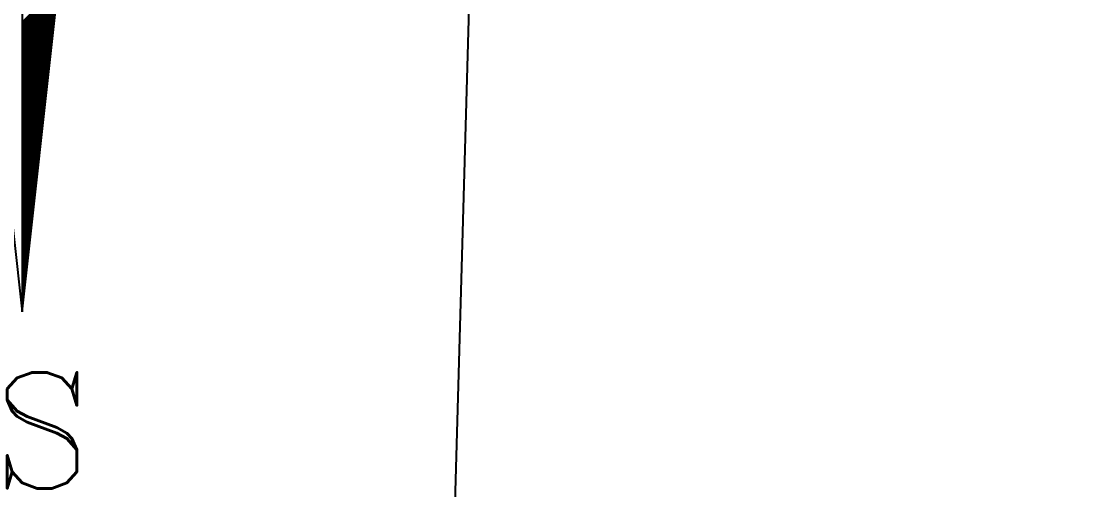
# Model space of a CAD drawing. Extents: x -178 to 82, y -263 to -69.
# Drawn here: x -140.928 to -136.849, y -102.635 to -100.86 of the extents above; entities that cross this region are included whole.
import ezdxf

# ---------------------------------------------------------------- set-up
doc = ezdxf.new("R2010")
doc.units = 0
doc.layers.get('0').update_dxf_attribs({"linetype": 'CONTINUOUS'})
doc.layers.add('2', color=7, linetype='CONTINUOUS')
doc.layers.add('COORDENADAS', color=1, linetype='CONTINUOUS')
doc.styles.add('1', font='ARIAL.TTF')
doc.styles.add('ROMANC', font='romanc', dxfattribs={"height": 0.05})
doc.dimstyles.get("Standard").update_dxf_attribs({"dimscale": 0, "dimtxt": 3, "dimasz": 2, "dimexe": 1.25, "dimexo": 0.625, "dimtad": 1, "dimdec": 4, "dimtxsty": '1', "dimcen": 2.5, "dimclrd": 2, "dimclre": 2, "dimazin": 3, "dimtfac": 1, "dimtdec": 4, "dimtmove": 0, "dimatfit": 3, "dimtolj": 1, "dimtzin": 0})

# ---------------------------------------------------------------- blocks, each defined once
blk = doc.blocks.new('*X3')
at = {"color": 0}
for p, q in [((66.185, -18.827), (67.077, -17.935)), ((66.185, -18.844), (67.075, -17.955)), ((66.185, -18.862), (67.073, -17.975)), ((66.185, -18.88), (67.071, -17.994)), ((66.185, -18.897), (67.068, -18.014)), ((66.185, -18.915), (67.066, -18.034)), ((66.185, -18.933), (67.064, -18.054)), ((66.185, -18.95), (67.062, -18.074)), ((66.185, -18.968), (67.06, -18.094)), ((66.185, -18.986), (67.057, -18.114)), ((66.185, -19.004), (67.055, -18.134)), ((66.185, -19.021), (67.053, -18.153)), ((66.185, -19.039), (67.051, -18.173)), ((66.185, -19.057), (67.048, -18.193)), ((66.185, -19.074), (67.046, -18.213)), ((66.185, -19.092), (67.044, -18.233)), ((66.185, -19.11), (67.042, -18.253)), ((66.185, -19.127), (67.04, -18.273)), ((66.185, -19.145), (67.037, -18.293)), ((66.185, -19.163), (67.035, -18.313)), ((66.185, -19.18), (67.033, -18.332)), ((66.185, -19.198), (67.031, -18.352)), ((66.185, -19.216), (67.029, -18.372)), ((66.185, -19.233), (67.026, -18.392)), ((66.185, -19.251), (67.024, -18.412)), ((66.185, -19.269), (67.022, -18.432)), ((66.185, -19.286), (67.02, -18.452)), ((66.185, -19.304), (67.018, -18.472)), ((66.185, -19.322), (67.015, -18.492)), ((66.185, -19.339), (67.013, -18.511)), ((66.185, -19.357), (67.011, -18.531)), ((66.185, -19.375), (67.009, -18.551)), ((66.185, -19.392), (67.006, -18.571)), ((66.185, -19.41), (67.004, -18.591)), ((66.185, -19.428), (67.002, -18.611)), ((66.185, -19.445), (67, -18.631)), ((66.185, -19.463), (66.998, -18.651)), ((66.185, -19.481), (66.995, -18.671)), ((66.185, -19.498), (66.993, -18.69)), ((66.185, -19.516), (66.991, -18.71)), ((66.185, -19.534), (66.989, -18.73)), ((66.185, -19.552), (66.987, -18.75)), ((66.185, -19.569), (66.984, -18.77)), ((66.185, -19.587), (66.982, -18.79)), ((66.185, -19.605), (66.98, -18.81)), ((66.185, -19.622), (66.978, -18.83)), ((66.185, -19.64), (66.976, -18.85)), ((66.185, -19.658), (66.973, -18.869)), ((66.185, -19.675), (66.971, -18.889)), ((66.185, -19.693), (66.969, -18.909)), ((66.185, -19.711), (66.967, -18.929)), ((66.185, -19.728), (66.964, -18.949)), ((66.185, -19.746), (66.962, -18.969)), ((66.185, -19.764), (66.96, -18.989)), ((66.185, -19.781), (66.958, -19.009)), ((66.185, -19.799), (66.956, -19.029)), ((66.185, -19.817), (66.953, -19.048)), ((66.185, -19.834), (66.951, -19.068)), ((66.185, -19.852), (66.949, -19.088)), ((66.185, -19.87), (66.947, -19.108)), ((66.185, -19.887), (66.945, -19.128)), ((66.185, -19.905), (66.942, -19.148)), ((66.185, -19.923), (66.94, -19.168)), ((66.185, -19.94), (66.938, -19.188)), ((66.185, -19.958), (66.936, -19.208)), ((66.185, -19.976), (66.934, -19.227)), ((66.185, -19.993), (66.931, -19.247)), ((66.185, -20.011), (66.929, -19.267)), ((66.185, -20.029), (66.927, -19.287)), ((66.185, -20.047), (66.925, -19.307)), ((66.185, -20.064), (66.923, -19.327)), ((66.185, -20.082), (66.92, -19.347)), ((66.185, -20.1), (66.918, -19.367)), ((66.185, -20.117), (66.916, -19.387)), ((66.185, -20.135), (66.914, -19.406)), ((66.185, -20.153), (66.911, -19.426)), ((66.185, -20.17), (66.909, -19.446)), ((66.185, -20.188), (66.907, -19.466)), ((66.185, -20.206), (66.905, -19.486)), ((66.185, -20.223), (66.903, -19.506)), ((66.185, -20.241), (66.9, -19.526)), ((66.185, -20.259), (66.898, -19.546)), ((66.185, -20.276), (66.896, -19.565)), ((66.185, -20.294), (66.894, -19.585)), ((66.185, -20.312), (66.892, -19.605)), ((66.185, -20.329), (66.889, -19.625)), ((66.185, -20.347), (66.887, -19.645)), ((66.185, -20.365), (66.885, -19.665)), ((66.185, -20.382), (66.883, -19.685)), ((66.185, -20.4), (66.881, -19.705)), ((66.185, -20.418), (66.878, -19.725)), ((66.185, -20.435), (66.876, -19.744)), ((66.185, -20.453), (66.874, -19.764)), ((66.185, -20.471), (66.872, -19.784)), ((66.185, -20.488), (66.869, -19.804)), ((66.185, -20.506), (66.867, -19.824)), ((66.185, -20.524), (66.865, -19.844)), ((66.185, -20.541), (66.863, -19.864)), ((66.185, -20.559), (66.861, -19.884)), ((66.185, -20.577), (66.858, -19.904)), ((66.185, -20.595), (66.856, -19.923)), ((66.185, -20.612), (66.854, -19.943)), ((66.185, -20.63), (66.852, -19.963)), ((66.185, -20.648), (66.85, -19.983)), ((66.185, -20.665), (66.847, -20.003)), ((66.185, -20.683), (66.845, -20.023)), ((66.185, -20.701), (66.843, -20.043)), ((66.185, -20.718), (66.841, -20.063)), ((66.185, -20.736), (66.839, -20.083)), ((66.185, -20.754), (66.836, -20.102)), ((66.185, -20.771), (66.834, -20.122)), ((66.185, -20.789), (66.832, -20.142)), ((66.185, -20.807), (66.83, -20.162)), ((66.185, -20.824), (66.827, -20.182)), ((66.185, -20.842), (66.825, -20.202)), ((66.185, -20.86), (66.823, -20.222)), ((66.185, -20.877), (66.821, -20.242)), ((66.185, -20.895), (66.819, -20.262)), ((66.185, -20.913), (66.816, -20.281)), ((66.185, -20.93), (66.814, -20.301)), ((66.185, -20.948), (66.812, -20.321)), ((66.185, -20.966), (66.81, -20.341)), ((66.185, -20.983), (66.808, -20.361)), ((66.185, -21.001), (66.805, -20.381)), ((66.185, -21.019), (66.803, -20.401)), ((66.185, -21.036), (66.801, -20.421)), ((66.185, -21.054), (66.799, -20.441)), ((66.185, -21.072), (66.797, -20.46)), ((66.185, -21.089), (66.794, -20.48)), ((66.185, -21.107), (66.792, -20.5)), ((66.185, -21.125), (66.79, -20.52)), ((66.185, -21.143), (66.788, -20.54)), ((66.185, -21.16), (66.786, -20.56)), ((66.185, -21.178), (66.783, -20.58)), ((66.185, -21.196), (66.781, -20.6)), ((66.185, -21.213), (66.779, -20.62)), ((66.185, -21.231), (66.777, -20.639)), ((66.185, -21.249), (66.774, -20.659)), ((66.185, -21.266), (66.772, -20.679)), ((66.185, -21.284), (66.77, -20.699)), ((66.185, -21.302), (66.768, -20.719)), ((66.185, -21.319), (66.766, -20.739)), ((66.185, -21.337), (66.763, -20.759)), ((66.185, -21.355), (66.761, -20.779)), ((66.185, -21.372), (66.759, -20.799)), ((66.185, -21.39), (66.757, -20.818)), ((66.185, -21.408), (66.755, -20.838)), ((66.185, -21.425), (66.752, -20.858)), ((66.185, -21.443), (66.75, -20.878)), ((66.185, -21.461), (66.748, -20.898)), ((66.185, -21.478), (66.746, -20.918)), ((66.185, -21.496), (66.744, -20.938)), ((66.185, -21.514), (66.741, -20.958)), ((66.185, -21.531), (66.739, -20.977)), ((66.185, -21.549), (66.737, -20.997)), ((66.185, -21.567), (66.735, -21.017)), ((66.185, -21.584), (66.732, -21.037)), ((66.185, -21.602), (66.73, -21.057)), ((66.185, -21.62), (66.728, -21.077)), ((66.185, -21.637), (66.726, -21.097)), ((66.185, -21.655), (66.724, -21.117)), ((66.185, -21.673), (66.721, -21.137)), ((66.185, -21.691), (66.719, -21.156)), ((66.185, -21.708), (66.717, -21.176)), ((66.185, -21.726), (66.715, -21.196)), ((66.185, -21.744), (66.713, -21.216)), ((66.185, -21.761), (66.71, -21.236)), ((66.185, -21.779), (66.708, -21.256)), ((66.185, -21.797), (66.706, -21.276)), ((66.185, -21.814), (66.704, -21.296)), ((66.185, -21.832), (66.702, -21.316)), ((66.185, -21.85), (66.699, -21.335)), ((66.185, -21.867), (66.697, -21.355)), ((66.185, -21.885), (66.695, -21.375)), ((66.185, -21.903), (66.693, -21.395)), ((66.185, -21.92), (66.69, -21.415)), ((66.185, -21.938), (66.688, -21.435)), ((66.185, -21.956), (66.686, -21.455)), ((66.185, -21.973), (66.684, -21.475)), ((66.185, -21.991), (66.682, -21.495)), ((66.185, -22.009), (66.679, -21.514)), ((66.185, -22.026), (66.677, -21.534)), ((66.185, -22.044), (66.675, -21.554)), ((66.185, -22.062), (66.673, -21.574)), ((66.185, -22.079), (66.671, -21.594)), ((66.185, -22.097), (66.668, -21.614)), ((66.185, -22.115), (66.666, -21.634)), ((66.185, -22.132), (66.664, -21.654)), ((66.185, -22.15), (66.662, -21.674)), ((66.185, -22.168), (66.66, -21.693)), ((66.185, -22.185), (66.657, -21.713)), ((66.185, -22.203), (66.655, -21.733)), ((66.185, -22.221), (66.653, -21.753)), ((66.185, -22.239), (66.651, -21.773)), ((66.185, -22.256), (66.648, -21.793)), ((66.185, -22.274), (66.646, -21.813)), ((66.185, -22.292), (66.644, -21.833)), ((66.185, -22.309), (66.642, -21.853)), ((66.185, -22.327), (66.64, -21.872)), ((66.185, -22.345), (66.637, -21.892)), ((66.185, -22.362), (66.635, -21.912)), ((66.185, -22.38), (66.633, -21.932)), ((66.185, -22.398), (66.631, -21.952)), ((66.185, -22.415), (66.629, -21.972)), ((66.185, -22.433), (66.626, -21.992)), ((66.185, -22.451), (66.624, -22.012)), ((66.185, -22.468), (66.622, -22.032)), ((66.185, -22.486), (66.62, -22.051)), ((66.185, -22.504), (66.618, -22.071)), ((66.185, -22.521), (66.615, -22.091)), ((66.185, -22.539), (66.613, -22.111)), ((66.185, -22.557), (66.611, -22.131)), ((66.185, -22.574), (66.609, -22.151)), ((66.185, -22.592), (66.607, -22.171)), ((66.185, -22.61), (66.604, -22.191)), ((66.185, -22.627), (66.602, -22.211)), ((66.185, -22.645), (66.6, -22.23)), ((66.185, -22.663), (66.598, -22.25)), ((66.185, -22.68), (66.595, -22.27)), ((66.185, -22.698), (66.593, -22.29)), ((66.185, -22.716), (66.591, -22.31)), ((66.185, -22.734), (66.589, -22.33)), ((66.185, -22.751), (66.587, -22.35)), ((66.185, -22.769), (66.584, -22.37)), ((66.185, -22.787), (66.582, -22.39)), ((66.185, -22.804), (66.58, -22.409)), ((66.185, -22.822), (66.578, -22.429)), ((66.185, -22.84), (66.576, -22.449)), ((66.185, -22.857), (66.573, -22.469)), ((66.185, -22.875), (66.571, -22.489)), ((66.185, -22.893), (66.569, -22.509)), ((66.185, -22.91), (66.567, -22.529)), ((66.185, -22.928), (66.565, -22.549)), ((66.185, -22.946), (66.562, -22.568)), ((66.185, -22.963), (66.56, -22.588)), ((66.185, -22.981), (66.558, -22.608)), ((66.185, -22.999), (66.556, -22.628)), ((66.185, -23.016), (66.553, -22.648)), ((66.185, -23.034), (66.551, -22.668)), ((66.185, -23.052), (66.549, -22.688)), ((66.185, -23.069), (66.547, -22.708)), ((66.185, -23.087), (66.545, -22.728)), ((66.185, -23.105), (66.542, -22.747)), ((66.185, -23.122), (66.54, -22.767)), ((66.185, -23.14), (66.538, -22.787)), ((66.185, -23.158), (66.536, -22.807)), ((66.185, -23.175), (66.534, -22.827)), ((66.185, -23.193), (66.531, -22.847)), ((66.185, -23.211), (66.529, -22.867)), ((66.185, -23.228), (66.527, -22.887)), ((66.185, -23.246), (66.525, -22.907)), ((66.185, -23.264), (66.523, -22.926)), ((66.185, -23.282), (66.52, -22.946)), ((66.185, -23.299), (66.518, -22.966)), ((66.185, -23.317), (66.516, -22.986)), ((66.185, -23.335), (66.514, -23.006)), ((66.185, -23.352), (66.511, -23.026)), ((66.185, -23.37), (66.509, -23.046)), ((66.185, -23.388), (66.507, -23.066)), ((66.185, -23.405), (66.505, -23.086)), ((66.185, -23.423), (66.503, -23.105)), ((66.185, -23.441), (66.5, -23.125)), ((66.185, -23.458), (66.498, -23.145)), ((66.185, -23.476), (66.496, -23.165)), ((66.185, -23.494), (66.494, -23.185)), ((66.185, -23.511), (66.492, -23.205)), ((66.185, -23.529), (66.489, -23.225)), ((66.185, -23.547), (66.487, -23.245)), ((66.185, -23.564), (66.485, -23.265)), ((66.185, -23.582), (66.483, -23.284)), ((66.185, -23.6), (66.481, -23.304)), ((66.185, -23.617), (66.478, -23.324)), ((66.185, -23.635), (66.476, -23.344)), ((66.185, -23.653), (66.474, -23.364)), ((66.185, -23.67), (66.472, -23.384)), ((66.185, -23.688), (66.47, -23.404)), ((66.185, -23.706), (66.467, -23.424)), ((66.185, -23.723), (66.465, -23.444)), ((66.185, -23.741), (66.463, -23.463)), ((66.185, -23.759), (66.461, -23.483)), ((66.185, -23.776), (66.458, -23.503)), ((66.185, -23.794), (66.456, -23.523)), ((66.185, -23.812), (66.454, -23.543)), ((66.185, -23.83), (66.452, -23.563)), ((66.185, -23.847), (66.45, -23.583)), ((66.185, -23.865), (66.447, -23.603)), ((66.185, -23.883), (66.445, -23.623)), ((66.185, -23.9), (66.443, -23.642)), ((66.185, -23.918), (66.441, -23.662)), ((66.185, -23.936), (66.439, -23.682)), ((66.185, -23.953), (66.436, -23.702)), ((66.185, -23.971), (66.434, -23.722)), ((66.185, -23.989), (66.432, -23.742)), ((66.185, -24.006), (66.43, -23.762)), ((66.185, -24.024), (66.428, -23.782)), ((66.185, -24.042), (66.425, -23.802)), ((66.185, -24.059), (66.423, -23.821)), ((66.185, -24.077), (66.421, -23.841)), ((66.185, -24.095), (66.419, -23.861)), ((66.185, -24.112), (66.416, -23.881)), ((66.185, -24.13), (66.414, -23.901)), ((66.185, -24.148), (66.412, -23.921)), ((66.185, -24.165), (66.41, -23.941)), ((66.185, -24.183), (66.408, -23.961)), ((66.185, -24.201), (66.405, -23.98)), ((66.185, -24.218), (66.403, -24)), ((66.185, -24.236), (66.401, -24.02)), ((66.185, -24.254), (66.399, -24.04)), ((66.185, -24.271), (66.397, -24.06)), ((66.185, -24.289), (66.394, -24.08)), ((66.185, -24.307), (66.392, -24.1)), ((66.185, -24.324), (66.39, -24.12)), ((66.185, -24.342), (66.388, -24.14)), ((66.185, -24.36), (66.386, -24.159)), ((66.185, -24.378), (66.383, -24.179)), ((66.185, -24.395), (66.381, -24.199)), ((66.185, -24.413), (66.379, -24.219)), ((66.185, -24.431), (66.377, -24.239)), ((66.185, -24.448), (66.374, -24.259)), ((66.185, -24.466), (66.372, -24.279)), ((66.185, -24.484), (66.37, -24.299)), ((66.185, -24.501), (66.368, -24.319)), ((66.185, -24.519), (66.366, -24.338)), ((66.185, -24.537), (66.363, -24.358)), ((66.185, -24.554), (66.361, -24.378)), ((66.185, -24.572), (66.359, -24.398)), ((66.185, -24.59), (66.357, -24.418)), ((66.185, -24.607), (66.355, -24.438)), ((66.185, -24.625), (66.352, -24.458)), ((66.185, -24.643), (66.35, -24.478)), ((66.185, -24.66), (66.348, -24.498)), ((66.185, -24.678), (66.346, -24.517)), ((66.185, -24.696), (66.344, -24.537)), ((66.185, -24.713), (66.341, -24.557)), ((66.185, -24.731), (66.339, -24.577)), ((66.185, -24.749), (66.337, -24.597)), ((66.185, -24.766), (66.335, -24.617)), ((66.185, -24.784), (66.333, -24.637)), ((66.185, -24.802), (66.33, -24.657)), ((66.185, -24.819), (66.328, -24.677)), ((66.185, -24.837), (66.326, -24.696)), ((66.185, -24.855), (66.324, -24.716)), ((66.185, -24.873), (66.321, -24.736)), ((66.185, -24.89), (66.319, -24.756)), ((66.185, -24.908), (66.317, -24.776)), ((66.185, -24.926), (66.315, -24.796)), ((66.185, -24.943), (66.313, -24.816)), ((66.185, -24.961), (66.31, -24.836)), ((66.185, -24.979), (66.308, -24.856)), ((66.185, -24.996), (66.306, -24.875)), ((66.185, -25.014), (66.304, -24.895)), ((66.185, -25.032), (66.302, -24.915)), ((66.185, -25.049), (66.299, -24.935)), ((66.185, -25.067), (66.297, -24.955)), ((66.185, -25.085), (66.295, -24.975)), ((66.185, -25.102), (66.293, -24.995)), ((66.185, -25.12), (66.291, -25.015)), ((66.185, -25.138), (66.288, -25.035)), ((66.185, -25.155), (66.286, -25.054)), ((66.185, -25.173), (66.284, -25.074)), ((66.185, -25.191), (66.282, -25.094)), ((66.185, -25.208), (66.279, -25.114)), ((66.185, -25.226), (66.277, -25.134)), ((66.185, -25.244), (66.275, -25.154)), ((66.185, -25.261), (66.273, -25.174)), ((66.185, -25.279), (66.271, -25.194)), ((66.185, -25.297), (66.268, -25.214)), ((66.185, -25.314), (66.266, -25.233)), ((66.185, -25.332), (66.264, -25.253)), ((66.185, -25.35), (66.262, -25.273)), ((66.185, -25.367), (66.26, -25.293)), ((66.185, -25.385), (66.257, -25.313)), ((66.185, -25.403), (66.255, -25.333)), ((66.185, -25.421), (66.253, -25.353)), ((66.185, -25.438), (66.251, -25.373)), ((66.185, -25.456), (66.249, -25.392)), ((66.185, -25.474), (66.246, -25.412)), ((66.185, -25.491), (66.244, -25.432)), ((66.185, -25.509), (66.242, -25.452)), ((66.185, -25.527), (66.24, -25.472)), ((66.185, -25.544), (66.237, -25.492)), ((66.185, -25.562), (66.235, -25.512)), ((66.185, -25.58), (66.233, -25.532)), ((66.185, -25.597), (66.231, -25.552)), ((66.185, -25.615), (66.229, -25.571)), ((66.185, -25.633), (66.226, -25.591)), ((66.185, -25.65), (66.224, -25.611)), ((66.185, -25.668), (66.222, -25.631)), ((66.185, -25.686), (66.22, -25.651)), ((66.185, -25.703), (66.218, -25.671)), ((66.185, -25.721), (66.215, -25.691)), ((66.185, -25.739), (66.213, -25.711)), ((66.185, -25.756), (66.211, -25.731)), ((66.185, -25.774), (66.209, -25.75)), ((66.185, -25.792), (66.207, -25.77)), ((66.185, -25.809), (66.204, -25.79)), ((66.185, -25.827), (66.202, -25.81)), ((66.185, -25.845), (66.2, -25.83)), ((66.185, -25.862), (66.198, -25.85)), ((66.185, -25.88), (66.196, -25.87)), ((66.185, -25.898), (66.193, -25.89)), ((66.185, -25.915), (66.191, -25.91)), ((66.185, -25.933), (66.189, -25.929)), ((66.185, -25.951), (66.187, -25.949))]:
    blk.add_line(p, q, dxfattribs=at)
blk = doc.blocks.new('A$C2F5D7D56')
at = {"layer": '2'}
for p, q in [((10.1995, 27.7704), (10.1995, 1.5204)), ((9.1495, 10.9704), (10.1995, 1.5204)), ((10.1995, 1.5204), (11.2495, 10.9704))]:
    blk.add_line(p, q, dxfattribs=at)
at = {"layer": '2', "xscale": 0.35, "yscale": 0.35, "zscale": 0.35, "rotation": 1.820617759342798e-06}
blk.add_blockref('*X3', (-12.9653, 10.6074), dxfattribs=at)
at = {"layer": '2', "style": 'ROMANC'}
blk.add_text('S', height=1, dxfattribs=at).set_placement((9.942, 0))

msp = doc.modelspace()

# ---------------------------------------------------------------- linework, layer by layer
at = {"layer": 'COORDENADAS', "color": 7}
msp.add_line((-138.5348, -75.6283), (-141.8233, -193.9883), dxfattribs=at)

# ---------------------------------------------------------------- block references
at = {"layer": '2', "xscale": 0.4400000000000001, "yscale": 0.4400000000000001, "zscale": 0.4400000000000001}
msp.add_blockref('A$C2F5D7D56', (-145.4136, -102.6307), dxfattribs=at)

# ---------------------------------------------------------------- leaders
at = {"layer": '2', "color": 2, "annotation_type": 0, "has_hookline": 1, "hookline_direction": 0, "text_width": 10.2422}
msp.add_leader([(-131.7498, -125.4023), (-137.9405, -90.1378), (-135.9405, -90.1378)], dimstyle='STANDARD', override={"dimscale": 1}, dxfattribs=at)

doc.saveas('drawing.dxf')
